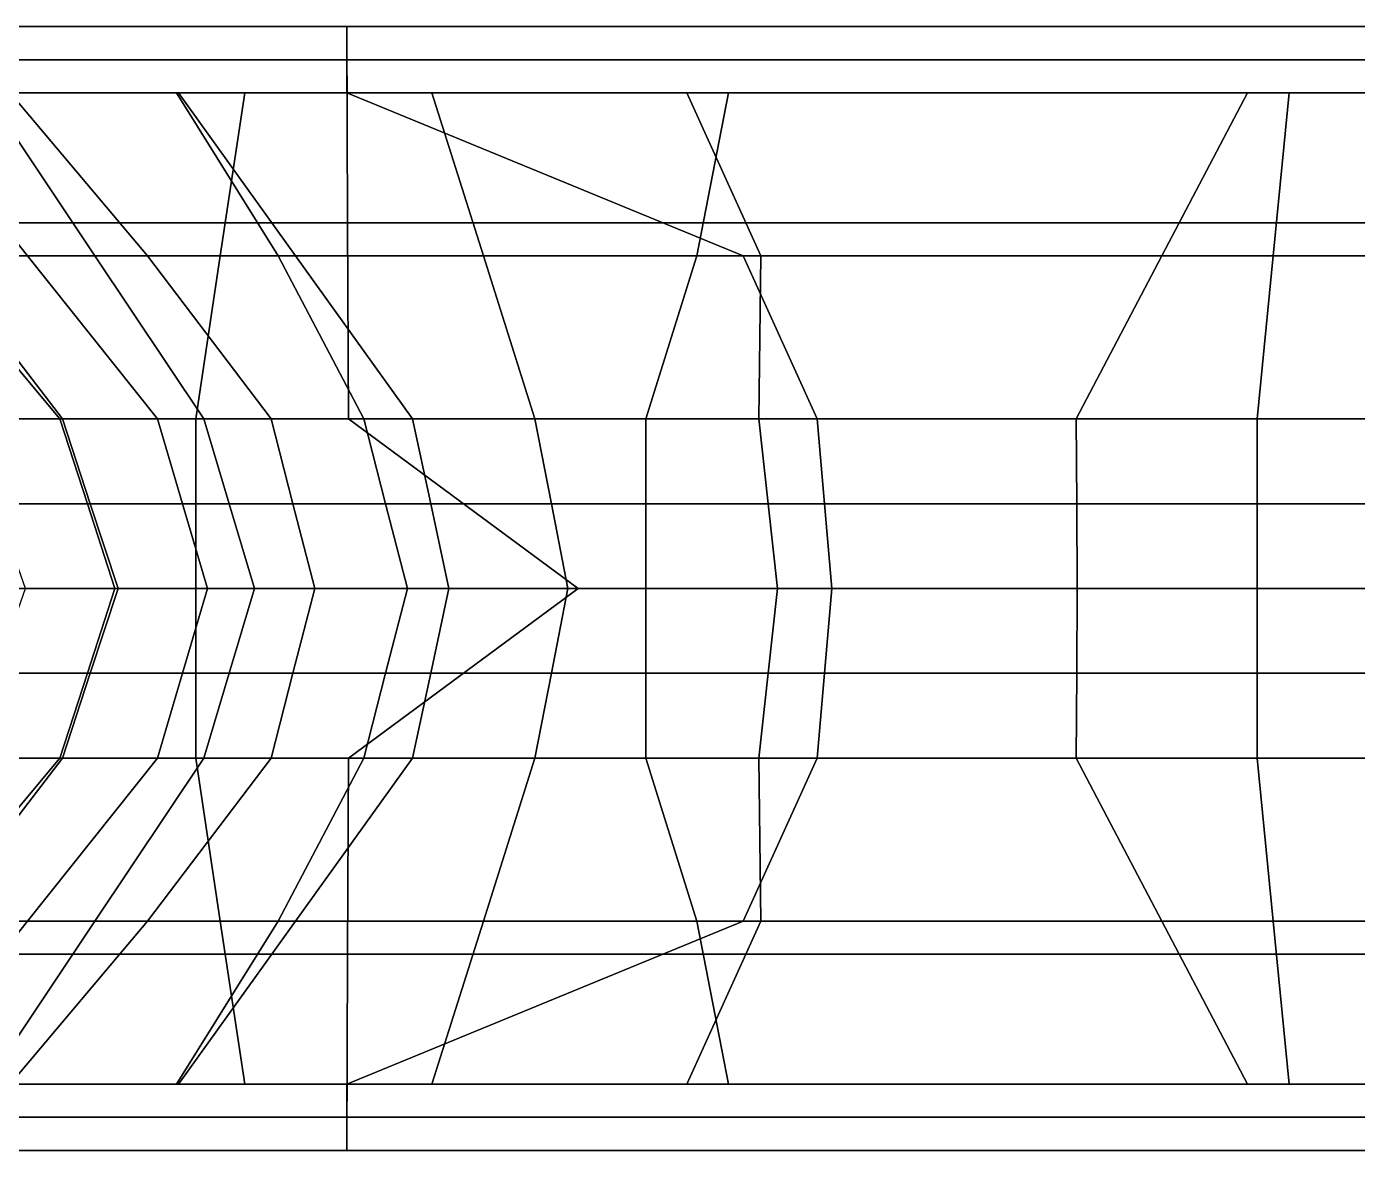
# Model space of a CAD drawing. Extents: x -4.9 to 4.89, y -0.62 to 0.62.
# Drawn here: x -4.2024 to -3.8322, y -0.1563 to 0.1563 of the extents above; entities that cross this region are included whole.
import ezdxf

# ---------------------------------------------------------------- set-up
doc = ezdxf.new("R2010")
doc.units = 0

msp = doc.modelspace()

# ---------------------------------------------------------------- linework, layer by layer
for points in [[(-4.26369, 0.14711, 0.4594), (-4.26454, 0.15632, 0.46698), (-4.1133, 0.15632, 0.46576), (-4.1133, 0.14711, 0.45818)], [(-4.26282, 0.10176, 0.53238), (-4.11309, 0.10176, 0.53126), (-4.1133, 0.15632, 0.46576), (-4.26454, 0.15632, 0.46698)], [(-3.70811, 0.14711, 0.45818), (-4.1133, 0.14711, 0.45818), (-4.1133, 0.15632, 0.46576), (-3.70811, 0.15632, 0.46576)], [(-3.70853, 0.10176, 0.53199), (-3.70811, 0.15632, 0.46576), (-4.1133, 0.15632, 0.46576), (-4.11309, 0.10176, 0.53126)], [(-4.26369, 0.14711, 0.4594), (-4.1133, 0.14711, 0.45818), (-4.1133, 0.1379, 0.4506), (-4.26284, 0.1379, 0.45182)], [(-3.70811, 0.14711, 0.45818), (-3.70811, 0.1379, 0.4506), (-4.1133, 0.1379, 0.4506), (-4.1133, 0.14711, 0.45818)], [(-4.18105, 0.1379, -0.4607), (-4.15627, 0.1379, -0.49878), (-4.29379, 0.1379, -0.58677), (-4.27239, 0.1379, -0.52444)], [(-4.14898, 0.1379, -0.51917), (-4.28502, 0.1379, -0.6105), (-4.29379, 0.1379, -0.58677), (-4.15627, 0.1379, -0.49878)], [(-4.14898, 0.1379, -0.51917), (-4.14169, 0.1379, -0.53956), (-4.27624, 0.1379, -0.63423), (-4.28502, 0.1379, -0.6105)], [(-4.14851, 0.09255, -0.59054), (-4.25479, 0.09255, -0.66745), (-4.27624, 0.1379, -0.63423), (-4.14169, 0.1379, -0.53956)], [(-4.18105, 0.1379, -0.4607), (-4.27239, 0.1379, -0.52444), (-4.251, 0.1379, -0.46211), (-4.20582, 0.1379, -0.42261)], [(-4.20208, 0.09255, 0.2461), (-4.23104, 0.09255, 0.2014), (-4.26942, 0.1379, 0.2331), (-4.23821, 0.1379, 0.28117)], [(-4.1834, 0.09255, -0.29797), (-4.21373, 0.1379, -0.34323), (-4.26681, 0.1379, -0.30334), (-4.22717, 0.09255, -0.25619)], [(-4.25167, 0.1379, 0.43006), (-4.26284, 0.1379, 0.45182), (-4.1133, 0.1379, 0.4506), (-4.1133, 0.1379, 0.42683)], [(-4.25017, 0.1379, 0.37163), (-4.16015, 0.1379, 0.36615), (-4.20699, 0.1379, 0.32925), (-4.25983, 0.1379, 0.33496)], [(-4.25167, 0.1379, 0.43006), (-4.1133, 0.1379, 0.42683), (-4.1133, 0.1379, 0.40306), (-4.24051, 0.1379, 0.4083)], [(-4.25017, 0.1379, 0.37163), (-4.24051, 0.1379, 0.4083), (-4.1133, 0.1379, 0.40306), (-4.16015, 0.1379, 0.36615)], [(-4.24678, 0.1379, -0.37011), (-4.21373, 0.1379, -0.34323), (-4.16065, 0.1379, -0.38312), (-4.20582, 0.1379, -0.42261)], [(-4.20208, 0.09255, 0.2461), (-4.23821, 0.1379, 0.28117), (-4.20699, 0.1379, 0.32925), (-4.16874, 0.09255, 0.28466)], [(-4.1834, 0.09255, -0.29797), (-4.13239, 0.09255, -0.32853), (-4.16065, 0.1379, -0.38312), (-4.21373, 0.1379, -0.34323)], [(-4.12758, 0.09255, 0.31764), (-4.16874, 0.09255, 0.28466), (-4.20699, 0.1379, 0.32925), (-4.16015, 0.1379, 0.36615)], [(-4.18105, 0.1379, -0.4607), (-4.20582, 0.1379, -0.42261), (-4.16065, 0.1379, -0.38312), (-4.0897, 0.1379, -0.39695)], [(-4.18105, 0.1379, -0.4607), (-4.0897, 0.1379, -0.39695), (-4.01876, 0.1379, -0.41079), (-4.15627, 0.1379, -0.49878)], [(-4.07534, 0.09255, -0.34662), (-4.0897, 0.1379, -0.39695), (-4.16065, 0.1379, -0.38312), (-4.13239, 0.09255, -0.32853)], [(-4.12758, 0.09255, 0.31764), (-4.16015, 0.1379, 0.36615), (-4.1133, 0.1379, 0.40306), (-4.00311, 0.09255, 0.34028)], [(-4.14898, 0.1379, -0.51917), (-4.15627, 0.1379, -0.49878), (-4.01876, 0.1379, -0.41079), (-4.01294, 0.1379, -0.42784)], [(-4.14898, 0.1379, -0.51917), (-4.01294, 0.1379, -0.42784), (-4.00713, 0.1379, -0.44489), (-4.14169, 0.1379, -0.53956)], [(-4.14851, 0.09255, -0.59054), (-4.14169, 0.1379, -0.53956), (-4.00713, 0.1379, -0.44489), (-4.01599, 0.09255, -0.51161)], [(-3.70811, 0.1379, 0.42683), (-4.1133, 0.1379, 0.42683), (-4.1133, 0.1379, 0.4506), (-3.70811, 0.1379, 0.4506)], [(-3.70811, 0.1379, 0.42683), (-3.70811, 0.1379, 0.40306), (-4.1133, 0.1379, 0.40306), (-4.1133, 0.1379, 0.42683)], [(-3.71983, 0.09255, 0.34783), (-4.00311, 0.09255, 0.34028), (-4.1133, 0.1379, 0.40306), (-3.70811, 0.1379, 0.40306)], [(-4.07534, 0.09255, -0.34662), (-3.99813, 0.09255, -0.34428), (-4.01876, 0.1379, -0.41079), (-4.0897, 0.1379, -0.39695)], [(-3.85698, 0.1379, -0.37204), (-4.01294, 0.1379, -0.42784), (-4.01876, 0.1379, -0.41079), (-3.8628, 0.1379, -0.35654)], [(-3.88663, 0.09255, -0.31353), (-3.8628, 0.1379, -0.35654), (-4.01876, 0.1379, -0.41079), (-3.99813, 0.09255, -0.34428)], [(-3.85565, 0.09255, -0.43829), (-4.01599, 0.09255, -0.51161), (-4.00713, 0.1379, -0.44489), (-3.85117, 0.1379, -0.38754)], [(-3.85698, 0.1379, -0.37204), (-3.85117, 0.1379, -0.38754), (-4.00713, 0.1379, -0.44489), (-4.01294, 0.1379, -0.42784)], [(-3.88663, 0.09255, -0.31353), (-3.76283, 0.09255, -0.26897), (-3.70684, 0.1379, -0.30229), (-3.8628, 0.1379, -0.35654)], [(-3.85698, 0.1379, -0.37204), (-3.8628, 0.1379, -0.35654), (-3.70684, 0.1379, -0.30229), (-3.70102, 0.1379, -0.31624)], [(-3.85698, 0.1379, -0.37204), (-3.70102, 0.1379, -0.31624), (-3.69521, 0.1379, -0.33019), (-3.85117, 0.1379, -0.38754)], [(-3.85565, 0.09255, -0.43829), (-3.85117, 0.1379, -0.38754), (-3.69521, 0.1379, -0.33019), (-3.69719, 0.09255, -0.37518)], [(-4.26282, 0.10176, 0.53238), (-4.2611, 0.0472, 0.59778), (-4.11288, 0.0472, 0.59677), (-4.11309, 0.10176, 0.53126)], [(-3.70853, 0.10176, 0.53199), (-4.11309, 0.10176, 0.53126), (-4.11288, 0.0472, 0.59677), (-3.70894, 0.0472, 0.59822)], [(-4.26252, 0.09255, -0.20447), (-4.22468, 0.0472, -0.1732), (-4.19241, 0.0472, -0.21598), (-4.22717, 0.09255, -0.25619)], [(-4.25908, 0.09255, 0.15), (-4.23104, 0.09255, 0.2014), (-4.19313, 0.0472, 0.17305), (-4.21938, 0.0472, 0.12837)], [(-4.14851, 0.09255, -0.59054), (-4.15534, 0.0472, -0.64152), (-4.25464, 0.0472, -0.71529), (-4.25479, 0.09255, -0.66745)], [(-4.20208, 0.09255, 0.2461), (-4.16594, 0.0472, 0.21103), (-4.19313, 0.0472, 0.17305), (-4.23104, 0.09255, 0.2014)], [(-4.1834, 0.09255, -0.29797), (-4.22717, 0.09255, -0.25619), (-4.19241, 0.0472, -0.21598), (-4.15307, 0.0472, -0.2527)], [(-4.20208, 0.09255, 0.2461), (-4.16874, 0.09255, 0.28466), (-4.13439, 0.0472, 0.24287), (-4.16594, 0.0472, 0.21103)], [(-4.1834, 0.09255, -0.29797), (-4.15307, 0.0472, -0.2527), (-4.10861, 0.0472, -0.28045), (-4.13239, 0.09255, -0.32853)], [(-4.12758, 0.09255, 0.31764), (-4.09502, 0.0472, 0.26913), (-4.13439, 0.0472, 0.24287), (-4.16874, 0.09255, 0.28466)], [(-4.14851, 0.09255, -0.59054), (-4.01599, 0.09255, -0.51161), (-4.03019, 0.0472, -0.569), (-4.15534, 0.0472, -0.64152)], [(-4.07534, 0.09255, -0.34662), (-4.13239, 0.09255, -0.32853), (-4.10861, 0.0472, -0.28045), (-4.06099, 0.0472, -0.29629)], [(-4.12758, 0.09255, 0.31764), (-4.00311, 0.09255, 0.34028), (-3.98251, 0.0472, 0.28673), (-4.09502, 0.0472, 0.26913)], [(-4.07534, 0.09255, -0.34662), (-4.06099, 0.0472, -0.29629), (-3.99875, 0.0472, -0.29479), (-3.99813, 0.09255, -0.34428)], [(-3.85565, 0.09255, -0.43829), (-3.86014, 0.0472, -0.48903), (-4.03019, 0.0472, -0.569), (-4.01599, 0.09255, -0.51161)], [(-3.71983, 0.09255, 0.34783), (-3.73154, 0.0472, 0.2926), (-3.98251, 0.0472, 0.28673), (-4.00311, 0.09255, 0.34028)], [(-3.88663, 0.09255, -0.31353), (-3.99813, 0.09255, -0.34428), (-3.99875, 0.0472, -0.29479), (-3.91046, 0.0472, -0.27052)], [(-3.88663, 0.09255, -0.31353), (-3.91046, 0.0472, -0.27052), (-3.80816, 0.0472, -0.23323), (-3.76283, 0.09255, -0.26897)], [(-3.85565, 0.09255, -0.43829), (-3.69719, 0.09255, -0.37518), (-3.68851, 0.0472, -0.41697), (-3.86014, 0.0472, -0.48903)], [(-4.2611, 0, 0.59778), (-4.04895, 0, 0.59738), (-4.11288, 0.0472, 0.59677), (-4.2611, 0.0472, 0.59778)], [(-4.15534, 0, -0.64152), (-4.25464, 0, -0.71529), (-4.25464, 0.0472, -0.71529), (-4.15534, 0.0472, -0.64152)], [(-4.21618, 0.0236, -0.16857), (-4.18466, 0.0236, -0.20999), (-4.19241, 0.0472, -0.21598), (-4.22468, 0.0472, -0.1732)], [(-4.21102, 0.0236, 0.12499), (-4.21938, 0.0472, 0.12837), (-4.19313, 0.0472, 0.17305), (-4.18547, 0.0236, 0.16848)], [(-4.15901, 0.0236, 0.20545), (-4.18547, 0.0236, 0.16848), (-4.19313, 0.0472, 0.17305), (-4.16594, 0.0472, 0.21103)], [(-4.14603, 0.0236, -0.24508), (-4.15307, 0.0472, -0.2527), (-4.19241, 0.0472, -0.21598), (-4.18466, 0.0236, -0.20999)], [(-4.15901, 0.0236, 0.20545), (-4.16594, 0.0472, 0.21103), (-4.13439, 0.0472, 0.24287), (-4.12829, 0.0236, 0.23645)], [(-4.15534, 0, -0.64152), (-4.15534, 0.0472, -0.64152), (-4.03019, 0.0472, -0.569), (-4.03019, 0, -0.569)], [(-4.14603, 0.0236, -0.24508), (-4.10253, 0.0236, -0.27164), (-4.10861, 0.0472, -0.28045), (-4.15307, 0.0472, -0.2527)], [(-4.08996, 0.0236, 0.26201), (-4.12829, 0.0236, 0.23645), (-4.13439, 0.0472, 0.24287), (-4.09502, 0.0472, 0.26913)], [(-3.70894, 0, 0.59822), (-3.70894, 0.0472, 0.59822), (-4.11288, 0.0472, 0.59677), (-4.04895, 0, 0.59738)], [(-4.0564, 0.0236, -0.2875), (-4.06099, 0.0472, -0.29629), (-4.10861, 0.0472, -0.28045), (-4.10253, 0.0236, -0.27164)], [(-4.08996, 0.0236, 0.26201), (-4.09502, 0.0472, 0.26913), (-3.98251, 0.0472, 0.28673), (-3.98045, 0.0236, 0.27914)], [(-4.0564, 0.0236, -0.2875), (-3.99615, 0.0236, -0.2867), (-3.99875, 0.0472, -0.29479), (-4.06099, 0.0472, -0.29629)], [(-3.86014, 0, -0.48903), (-4.03019, 0, -0.569), (-4.03019, 0.0472, -0.569), (-3.86014, 0.0472, -0.48903)], [(-3.91031, 0.0236, -0.2633), (-3.91046, 0.0472, -0.27052), (-3.99875, 0.0472, -0.29479), (-3.99615, 0.0236, -0.2867)], [(-3.73615, 0.0236, 0.28485), (-3.98045, 0.0236, 0.27914), (-3.98251, 0.0472, 0.28673), (-3.73154, 0.0472, 0.2926)], [(-3.91031, 0.0236, -0.2633), (-3.81073, 0.0236, -0.227), (-3.80816, 0.0472, -0.23323), (-3.91046, 0.0472, -0.27052)], [(-3.86014, 0, -0.48903), (-3.86014, 0.0472, -0.48903), (-3.68851, 0.0472, -0.41697), (-3.68851, 0, -0.41697)], [(-4.21618, 0.0236, -0.16857), (-4.20768, 0, -0.16394), (-4.17691, 0, -0.204), (-4.18466, 0.0236, -0.20999)], [(-4.21102, 0.0236, 0.12499), (-4.18547, 0.0236, 0.16848), (-4.17781, 0, 0.16391), (-4.20267, 0, 0.1216)], [(-4.15901, 0.0236, 0.20545), (-4.15207, 0, 0.19987), (-4.17781, 0, 0.16391), (-4.18547, 0.0236, 0.16848)], [(-4.14603, 0.0236, -0.24508), (-4.18466, 0.0236, -0.20999), (-4.17691, 0, -0.204), (-4.139, 0, -0.23745)], [(-4.15901, 0.0236, 0.20545), (-4.12829, 0.0236, 0.23645), (-4.12219, 0, 0.23002), (-4.15207, 0, 0.19987)], [(-4.14603, 0.0236, -0.24508), (-4.139, 0, -0.23745), (-4.09646, 0, -0.26284), (-4.10253, 0.0236, -0.27164)], [(-4.08996, 0.0236, 0.26201), (-4.08491, 0, 0.25488), (-4.12219, 0, 0.23002), (-4.12829, 0.0236, 0.23645)], [(-4.0564, 0.0236, -0.2875), (-4.10253, 0.0236, -0.27164), (-4.09646, 0, -0.26284), (-4.05181, 0, -0.27872)], [(-4.08996, 0.0236, 0.26201), (-3.98045, 0.0236, 0.27914), (-3.97839, 0, 0.27154), (-4.08491, 0, 0.25488)], [(-4.0564, 0.0236, -0.2875), (-4.05181, 0, -0.27872), (-3.99355, 0, -0.27862), (-3.99615, 0.0236, -0.2867)], [(-3.91031, 0.0236, -0.2633), (-3.99615, 0.0236, -0.2867), (-3.99355, 0, -0.27862), (-3.91017, 0, -0.25608)], [(-3.73615, 0.0236, 0.28485), (-3.74077, 0, 0.2771), (-3.97839, 0, 0.27154), (-3.98045, 0.0236, 0.27914)], [(-3.91031, 0.0236, -0.2633), (-3.91017, 0, -0.25608), (-3.81331, 0, -0.22077), (-3.81073, 0.0236, -0.227)], [(-4.2611, 0, 0.59778), (-4.2611, -0.0472, 0.59778), (-4.11288, -0.0472, 0.59677), (-4.04895, 0, 0.59738)], [(-4.15534, 0, -0.64152), (-4.15534, -0.0472, -0.64152), (-4.25464, -0.0472, -0.71529), (-4.25464, 0, -0.71529)], [(-4.21618, -0.0236, -0.16857), (-4.18466, -0.0236, -0.20999), (-4.17691, 0, -0.204), (-4.20768, 0, -0.16394)], [(-4.21102, -0.0236, 0.12499), (-4.20267, 0, 0.1216), (-4.17781, 0, 0.16391), (-4.18547, -0.0236, 0.16848)], [(-4.15901, -0.0236, 0.20545), (-4.18547, -0.0236, 0.16848), (-4.17781, 0, 0.16391), (-4.15207, 0, 0.19987)], [(-4.14603, -0.0236, -0.24508), (-4.139, 0, -0.23745), (-4.17691, 0, -0.204), (-4.18466, -0.0236, -0.20999)], [(-4.15901, -0.0236, 0.20545), (-4.15207, 0, 0.19987), (-4.12219, 0, 0.23002), (-4.12829, -0.0236, 0.23645)], [(-4.15534, 0, -0.64152), (-4.03019, 0, -0.569), (-4.03019, -0.0472, -0.569), (-4.15534, -0.0472, -0.64152)], [(-4.14603, -0.0236, -0.24508), (-4.10253, -0.0236, -0.27164), (-4.09646, 0, -0.26284), (-4.139, 0, -0.23745)], [(-4.08996, -0.0236, 0.26201), (-4.12829, -0.0236, 0.23645), (-4.12219, 0, 0.23002), (-4.08491, 0, 0.25488)], [(-3.70894, 0, 0.59822), (-4.04895, 0, 0.59738), (-4.11288, -0.0472, 0.59677), (-3.70894, -0.0472, 0.59822)], [(-4.0564, -0.0236, -0.2875), (-4.05181, 0, -0.27872), (-4.09646, 0, -0.26284), (-4.10253, -0.0236, -0.27164)], [(-4.08996, -0.0236, 0.26201), (-4.08491, 0, 0.25488), (-3.97839, 0, 0.27154), (-3.98045, -0.0236, 0.27914)], [(-4.0564, -0.0236, -0.2875), (-3.99615, -0.0236, -0.2867), (-3.99355, 0, -0.27862), (-4.05181, 0, -0.27872)], [(-3.86014, 0, -0.48903), (-3.86014, -0.0472, -0.48903), (-4.03019, -0.0472, -0.569), (-4.03019, 0, -0.569)], [(-3.91031, -0.0236, -0.2633), (-3.91017, 0, -0.25608), (-3.99355, 0, -0.27862), (-3.99615, -0.0236, -0.2867)], [(-3.73615, -0.0236, 0.28485), (-3.98045, -0.0236, 0.27914), (-3.97839, 0, 0.27154), (-3.74077, 0, 0.2771)], [(-3.91031, -0.0236, -0.2633), (-3.81073, -0.0236, -0.227), (-3.81331, 0, -0.22077), (-3.91017, 0, -0.25608)], [(-3.86014, 0, -0.48903), (-3.68851, 0, -0.41697), (-3.68851, -0.0472, -0.41697), (-3.86014, -0.0472, -0.48903)], [(-4.21618, -0.0236, -0.16857), (-4.22468, -0.0472, -0.1732), (-4.19241, -0.0472, -0.21598), (-4.18466, -0.0236, -0.20999)], [(-4.21102, -0.0236, 0.12499), (-4.18547, -0.0236, 0.16848), (-4.19313, -0.0472, 0.17305), (-4.21938, -0.0472, 0.12837)], [(-4.15901, -0.0236, 0.20545), (-4.16594, -0.0472, 0.21103), (-4.19313, -0.0472, 0.17305), (-4.18547, -0.0236, 0.16848)], [(-4.14603, -0.0236, -0.24508), (-4.18466, -0.0236, -0.20999), (-4.19241, -0.0472, -0.21598), (-4.15307, -0.0472, -0.2527)], [(-4.15901, -0.0236, 0.20545), (-4.12829, -0.0236, 0.23645), (-4.13439, -0.0472, 0.24287), (-4.16594, -0.0472, 0.21103)], [(-4.14603, -0.0236, -0.24508), (-4.15307, -0.0472, -0.2527), (-4.10861, -0.0472, -0.28045), (-4.10253, -0.0236, -0.27164)], [(-4.08996, -0.0236, 0.26201), (-4.09502, -0.0472, 0.26913), (-4.13439, -0.0472, 0.24287), (-4.12829, -0.0236, 0.23645)], [(-4.0564, -0.0236, -0.2875), (-4.10253, -0.0236, -0.27164), (-4.10861, -0.0472, -0.28045), (-4.06099, -0.0472, -0.29629)], [(-4.08996, -0.0236, 0.26201), (-3.98045, -0.0236, 0.27914), (-3.98251, -0.0472, 0.28673), (-4.09502, -0.0472, 0.26913)], [(-4.0564, -0.0236, -0.2875), (-4.06099, -0.0472, -0.29629), (-3.99875, -0.0472, -0.29479), (-3.99615, -0.0236, -0.2867)], [(-3.91031, -0.0236, -0.2633), (-3.99615, -0.0236, -0.2867), (-3.99875, -0.0472, -0.29479), (-3.91046, -0.0472, -0.27052)], [(-3.73615, -0.0236, 0.28485), (-3.73154, -0.0472, 0.2926), (-3.98251, -0.0472, 0.28673), (-3.98045, -0.0236, 0.27914)], [(-3.91031, -0.0236, -0.2633), (-3.91046, -0.0472, -0.27052), (-3.80816, -0.0472, -0.23323), (-3.81073, -0.0236, -0.227)], [(-4.26282, -0.10176, 0.53238), (-4.11309, -0.10176, 0.53126), (-4.11288, -0.0472, 0.59677), (-4.2611, -0.0472, 0.59778)], [(-4.26252, -0.09255, -0.20447), (-4.22717, -0.09255, -0.25619), (-4.19241, -0.0472, -0.21598), (-4.22468, -0.0472, -0.1732)], [(-4.25908, -0.09255, 0.15), (-4.21938, -0.0472, 0.12837), (-4.19313, -0.0472, 0.17305), (-4.23104, -0.09255, 0.2014)], [(-4.14851, -0.09255, -0.59054), (-4.25479, -0.09255, -0.66745), (-4.25464, -0.0472, -0.71529), (-4.15534, -0.0472, -0.64152)], [(-4.20208, -0.09255, 0.2461), (-4.23104, -0.09255, 0.2014), (-4.19313, -0.0472, 0.17305), (-4.16594, -0.0472, 0.21103)], [(-4.1834, -0.09255, -0.29797), (-4.15307, -0.0472, -0.2527), (-4.19241, -0.0472, -0.21598), (-4.22717, -0.09255, -0.25619)], [(-4.20208, -0.09255, 0.2461), (-4.16594, -0.0472, 0.21103), (-4.13439, -0.0472, 0.24287), (-4.16874, -0.09255, 0.28466)], [(-4.1834, -0.09255, -0.29797), (-4.13239, -0.09255, -0.32853), (-4.10861, -0.0472, -0.28045), (-4.15307, -0.0472, -0.2527)], [(-4.12758, -0.09255, 0.31764), (-4.16874, -0.09255, 0.28466), (-4.13439, -0.0472, 0.24287), (-4.09502, -0.0472, 0.26913)], [(-4.14851, -0.09255, -0.59054), (-4.15534, -0.0472, -0.64152), (-4.03019, -0.0472, -0.569), (-4.01599, -0.09255, -0.51161)], [(-4.07534, -0.09255, -0.34662), (-4.06099, -0.0472, -0.29629), (-4.10861, -0.0472, -0.28045), (-4.13239, -0.09255, -0.32853)], [(-4.12758, -0.09255, 0.31764), (-4.09502, -0.0472, 0.26913), (-3.98251, -0.0472, 0.28673), (-4.00311, -0.09255, 0.34028)], [(-3.70853, -0.10176, 0.53199), (-3.70894, -0.0472, 0.59822), (-4.11288, -0.0472, 0.59677), (-4.11309, -0.10176, 0.53126)], [(-4.07534, -0.09255, -0.34662), (-3.99813, -0.09255, -0.34428), (-3.99875, -0.0472, -0.29479), (-4.06099, -0.0472, -0.29629)], [(-3.85565, -0.09255, -0.43829), (-4.01599, -0.09255, -0.51161), (-4.03019, -0.0472, -0.569), (-3.86014, -0.0472, -0.48903)], [(-3.71983, -0.09255, 0.34783), (-4.00311, -0.09255, 0.34028), (-3.98251, -0.0472, 0.28673), (-3.73154, -0.0472, 0.2926)], [(-3.88663, -0.09255, -0.31353), (-3.91046, -0.0472, -0.27052), (-3.99875, -0.0472, -0.29479), (-3.99813, -0.09255, -0.34428)], [(-3.88663, -0.09255, -0.31353), (-3.76283, -0.09255, -0.26897), (-3.80816, -0.0472, -0.23323), (-3.91046, -0.0472, -0.27052)], [(-3.85565, -0.09255, -0.43829), (-3.86014, -0.0472, -0.48903), (-3.68851, -0.0472, -0.41697), (-3.69719, -0.09255, -0.37518)], [(-4.14851, -0.09255, -0.59054), (-4.14169, -0.1379, -0.53956), (-4.27624, -0.1379, -0.63423), (-4.25479, -0.09255, -0.66745)], [(-4.20208, -0.09255, 0.2461), (-4.23821, -0.1379, 0.28117), (-4.26942, -0.1379, 0.2331), (-4.23104, -0.09255, 0.2014)], [(-4.1834, -0.09255, -0.29797), (-4.22717, -0.09255, -0.25619), (-4.26681, -0.1379, -0.30334), (-4.21373, -0.1379, -0.34323)], [(-4.20208, -0.09255, 0.2461), (-4.16874, -0.09255, 0.28466), (-4.20699, -0.1379, 0.32925), (-4.23821, -0.1379, 0.28117)], [(-4.1834, -0.09255, -0.29797), (-4.21373, -0.1379, -0.34323), (-4.16065, -0.1379, -0.38312), (-4.13239, -0.09255, -0.32853)], [(-4.12758, -0.09255, 0.31764), (-4.16015, -0.1379, 0.36615), (-4.20699, -0.1379, 0.32925), (-4.16874, -0.09255, 0.28466)], [(-4.07534, -0.09255, -0.34662), (-4.13239, -0.09255, -0.32853), (-4.16065, -0.1379, -0.38312), (-4.0897, -0.1379, -0.39695)], [(-4.12758, -0.09255, 0.31764), (-4.00311, -0.09255, 0.34028), (-4.1133, -0.1379, 0.40306), (-4.16015, -0.1379, 0.36615)], [(-4.14851, -0.09255, -0.59054), (-4.01599, -0.09255, -0.51161), (-4.00713, -0.1379, -0.44489), (-4.14169, -0.1379, -0.53956)], [(-3.71983, -0.09255, 0.34783), (-3.70811, -0.1379, 0.40306), (-4.1133, -0.1379, 0.40306), (-4.00311, -0.09255, 0.34028)], [(-4.07534, -0.09255, -0.34662), (-4.0897, -0.1379, -0.39695), (-4.01876, -0.1379, -0.41079), (-3.99813, -0.09255, -0.34428)], [(-3.88663, -0.09255, -0.31353), (-3.99813, -0.09255, -0.34428), (-4.01876, -0.1379, -0.41079), (-3.8628, -0.1379, -0.35654)], [(-3.85565, -0.09255, -0.43829), (-3.85117, -0.1379, -0.38754), (-4.00713, -0.1379, -0.44489), (-4.01599, -0.09255, -0.51161)], [(-3.88663, -0.09255, -0.31353), (-3.8628, -0.1379, -0.35654), (-3.70684, -0.1379, -0.30229), (-3.76283, -0.09255, -0.26897)], [(-3.85565, -0.09255, -0.43829), (-3.69719, -0.09255, -0.37518), (-3.69521, -0.1379, -0.33019), (-3.85117, -0.1379, -0.38754)], [(-4.26282, -0.10176, 0.53238), (-4.26454, -0.15632, 0.46698), (-4.1133, -0.15632, 0.46576), (-4.11309, -0.10176, 0.53126)], [(-3.70853, -0.10176, 0.53199), (-4.11309, -0.10176, 0.53126), (-4.1133, -0.15632, 0.46576), (-3.70811, -0.15632, 0.46576)], [(-4.18105, -0.1379, -0.4607), (-4.27239, -0.1379, -0.52444), (-4.29379, -0.1379, -0.58677), (-4.15627, -0.1379, -0.49878)], [(-4.14898, -0.1379, -0.51917), (-4.15627, -0.1379, -0.49878), (-4.29379, -0.1379, -0.58677), (-4.28502, -0.1379, -0.6105)], [(-4.14898, -0.1379, -0.51917), (-4.28502, -0.1379, -0.6105), (-4.27624, -0.1379, -0.63423), (-4.14169, -0.1379, -0.53956)], [(-4.18105, -0.1379, -0.4607), (-4.20582, -0.1379, -0.42261), (-4.251, -0.1379, -0.46211), (-4.27239, -0.1379, -0.52444)], [(-4.26369, -0.14711, 0.4594), (-4.26284, -0.1379, 0.45182), (-4.1133, -0.1379, 0.4506), (-4.1133, -0.14711, 0.45818)], [(-4.25167, -0.1379, 0.43006), (-4.1133, -0.1379, 0.42683), (-4.1133, -0.1379, 0.4506), (-4.26284, -0.1379, 0.45182)], [(-4.25017, -0.1379, 0.37163), (-4.25983, -0.1379, 0.33496), (-4.20699, -0.1379, 0.32925), (-4.16015, -0.1379, 0.36615)], [(-4.25167, -0.1379, 0.43006), (-4.24051, -0.1379, 0.4083), (-4.1133, -0.1379, 0.40306), (-4.1133, -0.1379, 0.42683)], [(-4.25017, -0.1379, 0.37163), (-4.16015, -0.1379, 0.36615), (-4.1133, -0.1379, 0.40306), (-4.24051, -0.1379, 0.4083)], [(-4.24678, -0.1379, -0.37011), (-4.20582, -0.1379, -0.42261), (-4.16065, -0.1379, -0.38312), (-4.21373, -0.1379, -0.34323)], [(-4.18105, -0.1379, -0.4607), (-4.0897, -0.1379, -0.39695), (-4.16065, -0.1379, -0.38312), (-4.20582, -0.1379, -0.42261)], [(-4.18105, -0.1379, -0.4607), (-4.15627, -0.1379, -0.49878), (-4.01876, -0.1379, -0.41079), (-4.0897, -0.1379, -0.39695)], [(-4.14898, -0.1379, -0.51917), (-4.01294, -0.1379, -0.42784), (-4.01876, -0.1379, -0.41079), (-4.15627, -0.1379, -0.49878)], [(-4.14898, -0.1379, -0.51917), (-4.14169, -0.1379, -0.53956), (-4.00713, -0.1379, -0.44489), (-4.01294, -0.1379, -0.42784)], [(-3.70811, -0.1379, 0.42683), (-3.70811, -0.1379, 0.4506), (-4.1133, -0.1379, 0.4506), (-4.1133, -0.1379, 0.42683)], [(-3.70811, -0.1379, 0.42683), (-4.1133, -0.1379, 0.42683), (-4.1133, -0.1379, 0.40306), (-3.70811, -0.1379, 0.40306)], [(-3.70811, -0.14711, 0.45818), (-4.1133, -0.14711, 0.45818), (-4.1133, -0.1379, 0.4506), (-3.70811, -0.1379, 0.4506)], [(-3.85698, -0.1379, -0.37204), (-3.8628, -0.1379, -0.35654), (-4.01876, -0.1379, -0.41079), (-4.01294, -0.1379, -0.42784)], [(-3.85698, -0.1379, -0.37204), (-4.01294, -0.1379, -0.42784), (-4.00713, -0.1379, -0.44489), (-3.85117, -0.1379, -0.38754)], [(-3.85698, -0.1379, -0.37204), (-3.70102, -0.1379, -0.31624), (-3.70684, -0.1379, -0.30229), (-3.8628, -0.1379, -0.35654)], [(-3.85698, -0.1379, -0.37204), (-3.85117, -0.1379, -0.38754), (-3.69521, -0.1379, -0.33019), (-3.70102, -0.1379, -0.31624)], [(-4.26369, -0.14711, 0.4594), (-4.1133, -0.14711, 0.45818), (-4.1133, -0.15632, 0.46576), (-4.26454, -0.15632, 0.46698)], [(-3.70811, -0.14711, 0.45818), (-3.70811, -0.15632, 0.46576), (-4.1133, -0.15632, 0.46576), (-4.1133, -0.14711, 0.45818)]]:
    msp.add_3dface(points)

doc.saveas('drawing.dxf')
